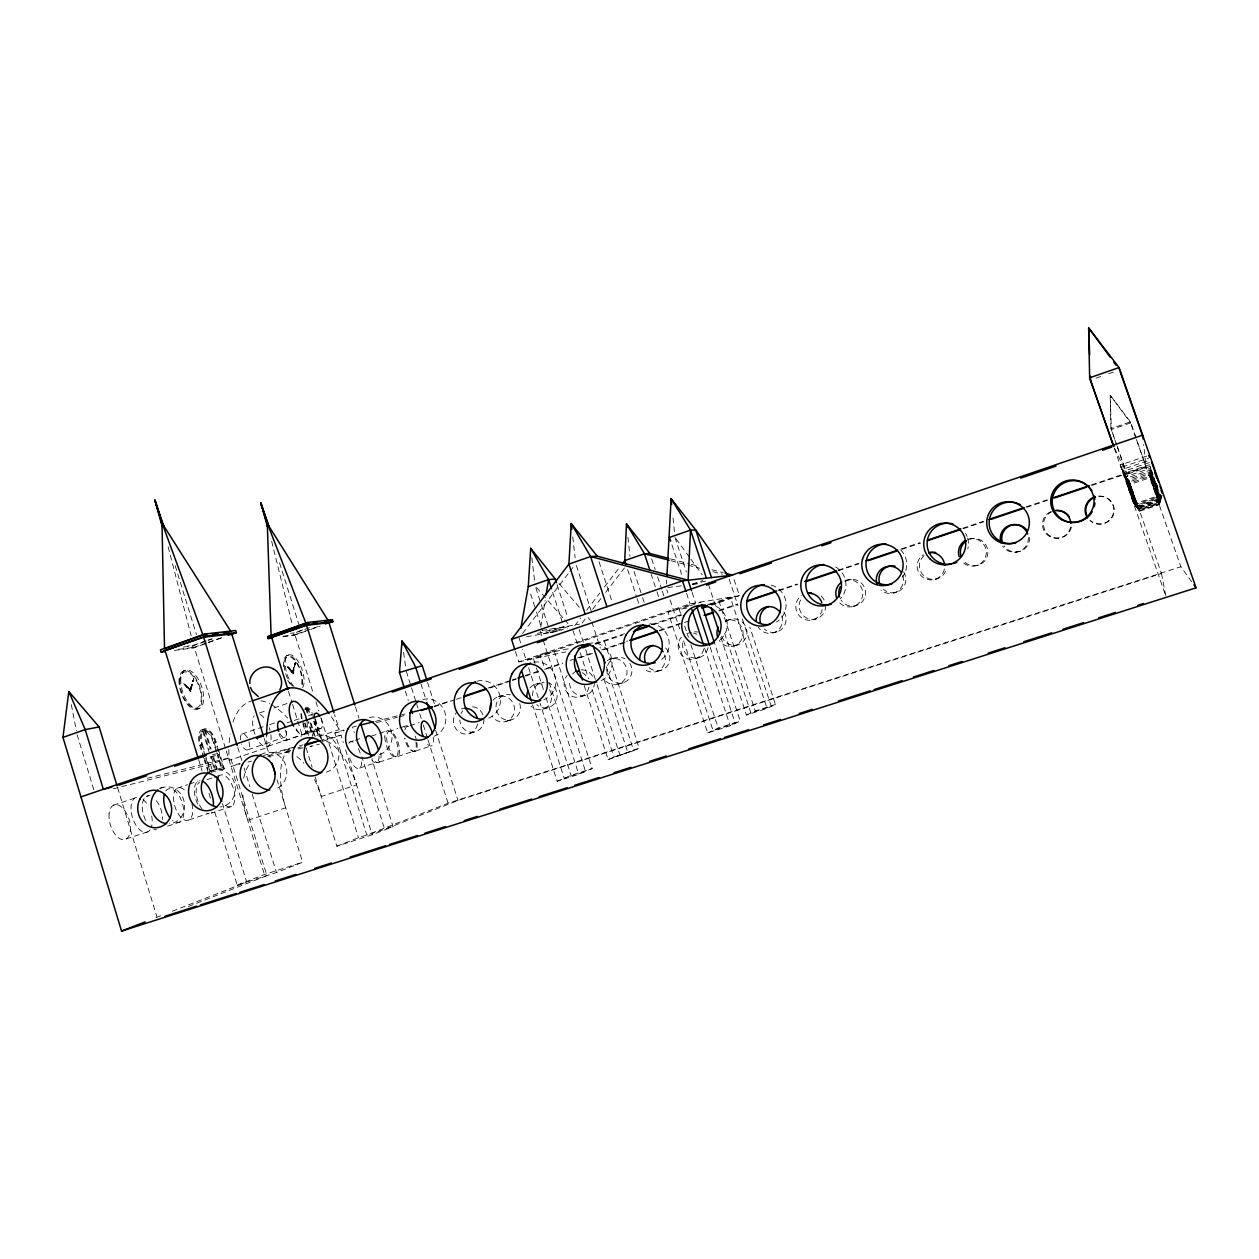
<?xml version="1.0" encoding="UTF-8"?>
<svg xmlns="http://www.w3.org/2000/svg" width="1259" height="1259" viewBox="0 0 1259 1259"><rect width="100%" height="100%" fill="white"/><g stroke="black" fill="none" stroke-linecap="round" stroke-linejoin="round"><path stroke-width="0.75" stroke-dasharray="5 3.75" d="M666.404 583.877L666.672 580.006M1130.551 486.651L1139.663 511.17L1159.492 504.607L1150.112 477.68L1130.299 484.322L1131.149 486.84M1139.285 510.698L1159.665 503.993L1155.494 491.687M1137.632 507.015L1138.97 510.288L1159.869 503.364L1149.986 474.973L1129.087 481.977L1132.518 491.372M1132.093 492.033L1126.994 477.932L1138.592 509.816L1160.074 502.687L1155.668 489.657M1137.758 508.18L1138.152 509.25L1160.294 501.979L1155.762 488.571L1149.829 471.936L1127.734 479.364L1128.033 480.261M1135.539 502.593L1137.727 508.715L1160.546 501.145L1149.766 470.284L1126.994 477.932M1132.297 494.063L1137.27 508.148L1160.782 500.421L1149.672 468.537L1126.223 476.421L1130.834 489.861M540.788 627.029L545.131 600.464M1131.668 493.009L1136.798 507.534L1161.034 499.571L1151.78 472.644M291.931 672.825L287.257 666.735C290.876 665.476 291.301 676.335 293.851 673.172C294.354 670.418 290.215 671.739 292.513 672.621M1130.975 491.876L1136.279 506.889L1161.317 498.658L1160.94 497.336M293.567 672.086L292.749 671.913L295.33 662.722L293.473 672.542L287.257 666.735L292.875 673.014L295.33 662.722L292.418 671.739L293.552 673.927M190.408 691.632C191.73 686.548 186.615 690.861 191.053 691.411C192.721 687.524 187.371 688.799 191.053 691.411M292.985 672.29L295.33 662.722L292.969 674.132M191.163 689.35L190.251 689.145L193.76 678.758L191.038 689.869L183.531 683.448L190.251 690.404L193.76 678.758L190.55 688.579M190.518 689.57L193.76 678.758L190.361 689.161M190.156 688.468L189.102 689.208L189.841 689.979M522.611 633.403L568.706 572.987M569.886 571.444L574.623 565.244M574.796 625.629L580.729 617.886M586.678 610.143L599.756 593.115M604.509 586.93L619.963 566.802M582.099 623.048L586.804 616.926M592.69 609.262L600.936 598.544M605.642 592.422L624.48 567.903M924.153 555.66L922.816 556.824A13.644 13.566 22.2 0 0 927.033 577.975A13.644 13.566 22.2 0 0 946.438 568.549M304.898 709.21L305.827 708.691L307.511 714.105M218.295 751.434L214.03 738.388A13.55 6.547 71.6 0 0 206.728 730.267L201.471 731.652A13.55 6.563 71.6 0 0 199.709 741.834L203.061 753.527M844.773 581.532L847.905 580.006A13.471 13.33 64.4 0 1 864.429 587.434A13.471 13.33 64.4 0 1 858.622 604.603A13.471 13.33 64.4 0 1 841.091 600.118M686.659 608.113L667.789 611.386L707.684 732.943L730.157 725.735L740.213 721.014L714.482 642.94M720.84 637.369L746.461 715.018L767.061 708.392L775.465 704.458L749.813 627.029M707.684 732.943L718.244 728.064L740.213 721.014M746.461 715.018L755.274 710.957L775.465 704.458M532.588 704.772L557.186 781.241L578.778 774.316L592.171 768.557L554.401 651.674L533.486 658.756L535.862 666.153M584.176 685.541L608.128 759.523L639.21 748.302L604.399 641.272L592.485 643.758M557.186 781.241L571.051 775.339L592.171 768.557M608.128 759.523L639.21 748.302M188.457 906.464L266.924 875.603L230.444 757.54L147.287 778.298M1117.425 447.118L1161.459 573.49L457.961 800.472L384.672 829.288L361.884 756.801M214.754 812.071L237.227 885.124L276.461 872.534L302.632 862.226L277.027 779.777M315.191 776.945L336.814 846.19L372.239 834.796L393.076 826.581L371.893 759.256M156.006 917.606L163.261 914.758M172.326 911.217L246.685 882.087L222.497 803.588M1191.706 581.784L1180.863 566.739L448.094 803.211L366.825 835.032L334.847 733.021L343.691 730.047M237.227 885.124L264.421 874.501L302.632 862.226M336.814 846.19L358.485 837.723L393.076 826.581M206.098 640.768L193.603 645.237L187.796 645.946M207.892 640.139L211.465 638.864M183.232 647.063L192.737 645.898L212.441 638.864M206.759 642.877L194.264 647.331L225.739 749.278M208.538 642.247L222.827 637.148M174.387 650.384L193.382 647.992L223.457 637.274M183.562 670.858L185.278 670.244M297.927 631.577L305.087 629.044M309.352 627.816L293.394 633.466L293.976 635.339L309.037 630.019M318.212 626.51L294.936 634.725L313.585 694.323M310.879 629.374L320.085 626.116M189.747 689.145L183.531 683.448L190.597 689.932M190.896 688.909L189.936 688.83M286.879 655.561L288.437 655.01M1096.022 378.156L1101.452 376.252M1108.691 373.718L1115.93 371.2M291.899 671.724L293.048 671.409M292.418 671.897L287.257 666.735L293.142 672.605M293.331 671.708L292.466 671.598M197.647 709.006L199.378 708.392M203.816 758.311L199.851 745.422A14.966 7.255 71.6 0 1 202.526 729.512L204.509 728.835M259.464 712.987L266.735 710.485M274.006 707.983L292.182 701.735M304.694 709.147L307.542 708.644A12.102 5.225 71.6 0 1 312.311 713.318M199.851 745.422L202.479 744.683L201.645 741.173A13.55 6.547 71.6 0 1 203.391 730.991L204.572 730.377L210.332 749.058M216.375 752.079L213.4 742.401L215.934 741.52L217.618 746.965M241.901 734.076L267.852 725.2M269.709 724.57L278.979 721.391M543.495 633.781L563.859 626.825L535.862 633.844M541.244 604.635L550.277 632.6L570.421 625.723M692.308 584.113L702.774 580.541M287.146 722.886L292.497 721.061M294.291 720.447L301.436 718.008M308.581 715.584L315.726 713.145M219.286 754.645L217.366 755.306L221.348 768.21L223.268 767.565L219.286 754.645L207.609 757.682M248.023 749.703L285.101 737.113M113.31 788.764L210.41 764.339L230.444 757.54M302.837 721.926L306.016 732.124L307.778 731.526L305.119 723.028M314.813 718.983L317.976 729.071L316.229 729.653L313.601 721.25M268.057 746.272L304.442 733.934M285.069 740.685L320.825 728.568M308.235 732.99L306.472 733.588L318.417 730.503L322.021 742.039M515.45 651.485L518.802 661.872L690.042 603.848L739.426 595.68L733.242 577.031M318.417 730.503L316.686 731.086L318.228 736.027M688.311 606.334L679.246 609.403L681.686 616.816M690.121 605.721L700.995 602.038M113.373 805.256L135.28 797.86M1124.224 476.406L1120.321 464.98L1147.248 455.868M709.856 604.1L730.283 597.191L767.061 708.392M240.044 763.363L231.042 766.416L240.06 764.071M263.493 755.447L293.268 747.374A55.317 24.503 72.8 0 0 285.73 807.806L247.693 820.333A55.034 25.448 73 0 1 242.798 792.336M318.92 736.484L339.253 729.622L334.579 714.719M218.185 748.775L224.338 768.73L222.418 769.375L216.265 749.42M594.956 643.695L625.408 633.419M651.391 624.637L681.088 614.612M710.768 604.588L734.894 596.436M595.633 644.246L622.292 635.244M653.893 624.558L681.796 615.147M711.54 605.107L739.426 595.68M146.312 796.443L149.868 795.247M1126.899 483.031L1121.486 467.231L1149.168 457.883M267.396 756.108L293.268 747.374M177.236 788.181L187.607 784.672M189.338 784.089L197.978 781.178M1161.947 496.66L1135.209 505.536L1127.796 484.589L1122.572 469.324L1149.294 460.306M290.514 750.411L283.322 752.835A53.366 23.937 72.9 0 1 289.806 753.024M297.706 747.988L301.31 746.776M207.027 779.699L212.566 777.826M214.423 777.196L219.963 775.339M1130.708 491.482L1123.579 471.275L1149.388 462.572M322.493 741.394L341 735.162L343.314 742.542M311.713 746.005L309.966 746.603L319.314 744.163M1160.373 494.378L1161.616 497.698L1135.775 506.275L1124.507 473.101L1149.498 464.697M434.213 706.173L450.958 700.539M488.177 688.012L510.509 680.489M512.366 679.86L516.096 678.617M525.396 675.485L538.427 671.094M545.871 668.592L562.616 662.958M570.059 660.44L575.646 658.567M577.503 657.938L592.391 652.933M601.692 649.801L627.753 641.02M659.386 630.366L679.86 623.488M718.936 610.332L737.554 604.052M778.487 590.282L797.104 584.019M838.038 570.233L858.512 563.34M901.318 548.924L919.92 542.66M962.726 528.261L983.2 521.368M1025.991 506.952L1048.322 499.43M1091.128 485.03L1146.005 466.554L1136.657 439.737M434.04 706.803L454.546 699.91M456.403 699.28L462.006 697.392M489.956 687.981L510.462 681.088M512.334 680.458L516.064 679.199M525.381 676.067L538.427 671.677M545.887 669.159L562.663 663.524M579.439 657.875L592.485 653.484M603.659 649.723L627.895 641.555M659.59 630.901L689.413 620.86M719.235 610.82L737.868 604.54M778.88 590.739L797.514 584.475M838.525 570.673L859.031 563.764M901.9 549.333L920.534 543.07M963.403 528.638L983.909 521.73M1026.777 507.298L1047.283 500.405M1092.025 485.344L1146.083 467.152L1143.676 444.553M1130.157 488.665L1125.389 474.816L1149.593 466.68L1150.71 469.67M349.876 742.007L353.37 740.827M355.117 740.245L362.12 737.9M1132.675 493.024L1128.426 480.702L1149.908 473.494L1160.074 502.687M371.389 736.137L386.781 730.975M388.512 731.668L397.813 728.552M399.67 727.922L405.256 726.05M1134.217 495.716L1129.701 483.188L1150.049 476.358L1159.665 503.993M410.119 725.64L419.216 722.603M126.183 838.966L148.121 831.664M1127.734 486.509L1133.903 503.915L1159.067 495.542M167.573 826.14L180.021 822.001M1128.631 488.004L1134.579 504.749L1162.277 495.542M189.196 819.829L208.239 813.503M231.656 806.358L211.292 813.109A16.603 8.184 72.5 0 0 212.944 811.457M359.602 768.084L377.102 762.277M379.148 762.151L396.255 756.486M397.75 756.502L414.494 750.946M415.47 751.119L431.868 745.69M469.481 733.541L475.713 731.668M506.165 721.391L512.083 719.613M543.211 709.116L548.814 707.448M580.635 696.715L585.923 695.157M618.452 684.188L623.41 682.74M656.631 671.535L661.274 670.197M695.22 658.756L699.516 657.528M734.202 645.836L738.152 644.718M773.593 632.789L777.181 631.798M813.393 619.617L816.619 618.736M853.602 606.287L856.466 605.532M159.421 788.307L163.182 787.316M466.349 707.684L461.644 708.927A12.92 12.149 78 0 1 464.76 708.345M224.338 768.73L208.349 773.042L204.383 760.153M223.268 767.565L210.552 770.854L206.507 757.761M210.017 771.2L213.621 770.272M498.249 696.668L504.229 695.11M247.866 762.041L251.611 761.066M268.45 756.706L290.892 750.883M298.336 748.948L305.843 746.996L312.138 767.172M299.264 745.847L303.057 744.872M319.298 740.717L341 735.162M894.252 592.816L896.738 592.186M535.217 684.282L540.898 682.834M550.277 632.6L567.29 628.304M334.847 733.021L344.321 730.645M376.488 722.556L397.309 717.315M399.197 716.843L406.767 714.939M356.344 726.097L352.551 727.057L354.298 732.628M375.371 721.36L398.19 715.663M400.094 715.175L407.696 713.286M610.3 659.134L615.321 657.906M692.45 584.255L705.559 581.107M212.393 754.771L216.878 753.7M306.016 732.124L317.976 729.071M935.327 579.219L937.42 578.715M686.91 633.466L691.27 632.459M729.827 619.554L725.813 620.435A13.377 13.046 74.4 0 1 741.992 627.911A13.377 13.046 74.4 0 1 736.31 644.923A13.377 13.046 74.4 0 1 719.157 640.39M976.827 565.464L978.542 565.086M518.802 661.872L565.81 651.894M568.202 648.81L540.174 654.633L544.99 669.599M1015.179 552.26L1016.517 552.009M1018.783 551.568L1020.089 551.332M526.577 636.739L561.341 630.665M709.085 604.226L719.424 602.432L755.274 710.957M848.409 579.848L851.32 579.345M541.984 630.523L579.36 624.212M178.747 649.282L195.759 647.142M283.322 636.188L296.133 634.583M282.929 636.739L293.976 635.339M681.449 585.844L666.153 587.748L667.868 592.973M692.497 584.475L700.272 583.499M290.467 633.324L294.338 632.852M1057.544 538.222L1058.489 538.112M971.476 538.616L973.238 538.522M472.597 706.85L474.171 706.991A12.81 12.039 77.9 0 1 483.267 715.647M670.591 558.886L689.381 563.827M691.27 564.315L698.792 566.282M711.949 569.745L723.233 572.703M671.047 560.727L699.548 568.202M712.846 571.696L722.336 574.198M189.196 688.956L183.531 683.448L189.196 690.2M536.507 587.465L563.434 618.405M564.724 619.884L569.855 625.77M559.075 583.468L580.509 608.726M588.079 617.634L590.613 620.608M676.099 538.883L689.712 557.595M690.845 559.169L702.192 574.765M1135.209 505.536L1129.465 489.373M1135.775 506.275L1130.252 490.664M1136.279 506.889L1124.507 473.101M1136.798 507.534L1125.467 474.958M1137.27 508.148L1126.223 476.421M1137.727 508.715L1137.428 507.786M1138.152 509.25L1134.611 499.571M1138.923 510.241L1137.884 507.314M1120.321 464.98L1133.903 503.915M1121.486 467.231L1134.579 504.749M1123.579 471.275L1129.118 486.934M1122.572 469.324L1128.316 485.533M1127.734 479.364L1132.817 491.954M1129.701 483.188L1133.32 492.867M1130.299 484.322L1130.692 485.423M1128.426 480.702L1130.204 485.077M1114.514 448.11L1126.742 473.667L1117.142 446.079M1161.317 498.658L1152.253 473.054M1161.034 499.571L1149.593 466.68M1160.782 500.421L1149.672 468.537M1160.53 501.224L1149.766 470.425M1160.294 501.979L1149.829 471.936M1159.869 503.364L1149.986 474.973M1159.492 504.607L1150.112 477.68M213.4 742.401L212.126 739.049A13.55 6.563 71.6 0 0 204.808 730.928L203.423 730.865L209.167 749.546M1149.892 465.688L1150.663 467.781M1151.749 470.835L1153.118 474.659M1139.285 510.163L1135.004 498.517M1156.297 482.937L1157.855 487.312M1130.787 486.194L1131.715 488.807M1128.93 482.653L1137.475 506.748M1136.027 437.959L1130.409 421.875L1110.186 395.216L1110.957 428.548L1116.78 445.261M1135.775 437.66L1130.409 421.875L1110.957 428.548L1116.497 444.238M1136.421 439.501L1180.863 566.739M1132.282 490.994L1138.781 508.589M1156.203 483.456L1159.067 491.765M1154.33 486.556L1149.908 473.494M1154.235 488.712L1150.049 476.469M1131.967 490.381L1133.729 494.866M1134.831 498.281L1137.16 505.001M1134.328 497.462L1135.602 501.113M1133.273 495.716L1138.655 509.376M1131.479 490.979L1127.97 480.796M1114.357 448.298L1165.913 596.325L1161.459 573.49M1136.484 502.498L1139.663 511.17M1136.279 503.71L1137.207 506.433M1151.812 471.763L1149.923 466.16M1139.017 509.848L1139.316 510.745M729.181 579.14L737.994 605.752M742.306 618.798L771.311 706.409L750.915 712.972L723.894 631.152M708.424 584.286L716.528 608.837M674.966 537.325L686.375 571.948M692.135 592.454L695.582 602.935L526.231 660.298L522.642 649.172M710.233 647.394L735.24 723.343L713.035 730.472L682.693 638.093M671.913 544.817L682.236 576.15M686.548 593.257L690.042 603.848M704.631 648.18L730.157 725.735M684.723 626.085L688.39 637.211M690.829 644.639L718.244 728.064M670.15 599.929L679.655 628.855M651.674 558.854L655.199 569.619M657.56 576.795L661.683 589.354M662.265 591.148L664.044 596.53M650.997 573.711L656.364 590.03M656.962 591.84L658.74 597.285M634.017 571.444L641.964 595.68M642.578 597.553L644.403 603.14M627.674 569.65L636.566 596.797M637.148 598.607L638.927 604.037M599.032 561.719L612.204 602.117M576.402 565.527L591.887 613.149M591.872 622.088L600.323 648.102M606.382 666.751L633.67 750.694L613.999 757.021L591.085 686.297M603.911 678.979L628.005 753.134M579.156 629.484L583.326 642.295M585.703 649.628L596.451 682.771M597.049 684.613L619.743 754.566M573.018 630.57L577.22 643.538M580.226 652.807L588.661 678.853M557.107 584.617L567.4 616.375M552.67 592.312L562.679 623.189M535.815 587.859L540.646 602.778M530.621 593.902L535.893 610.222M536.476 612.031L542.33 630.145M540.158 630.838L542.566 638.266M543.164 640.123L585.545 771.405L564.205 778.251L540.095 703.356M549.223 682.677L578.778 774.316M536.46 668.01L543.62 690.215M545.997 697.612L571.051 775.339M519.07 638.045L522.044 647.315M528.638 667.789L539.481 701.483M427.541 682.378L435.173 706.425M420.915 683.794L426.25 700.586M435.661 730.236L457.961 800.472M406.264 671.204L410.938 685.982M411.52 687.823L416.21 702.585M416.792 704.442L417.957 708.125M419.719 713.696L422.678 723.012M423.276 724.885L427.415 737.931M427.997 739.804L448.094 803.211M405.367 691.144L408.309 700.46M355.416 706.881L358.957 718.102M345.611 749.892L372.239 834.796M279.545 562.757L299.469 626.305M315.915 701.767L318.842 711.083M321.171 718.527L358.485 837.723M315.317 718.795L321.753 739.348M314.168 721.25L318.842 736.2M306.441 708.549L308.125 713.979M310.942 722.996L313.208 730.22L311.461 730.802L308.644 721.785M315.206 736.641L313.664 731.668L311.917 732.25L312.956 735.571M310.344 723.138L312.594 730.362L310.847 730.96L308.03 721.926M314.089 735.13L313.05 731.809L311.303 732.408L312.342 735.712M304.568 723.138L308.424 735.445M302.821 723.72L306.11 734.28M288.5 691.411L291.978 702.538M292.56 704.395L302.396 735.917M264.138 738.278L270.071 757.367M237.746 747.405L241.791 760.483M244.104 767.959L249.88 786.639M252.193 794.099L276.461 872.534M175.174 565.684L196.483 634.63M226.321 751.135L264.421 874.501M192.737 645.898L193.382 647.992M215.698 747.61L214.03 742.165A14.966 7.255 71.6 0 0 202.526 729.512M205.343 730.204L211.103 748.885M212.566 756.297L216.579 769.296M211.402 756.753L215.399 769.753M202.652 731.038L208.978 751.592M210.41 764.339L212.708 771.814M202.479 744.683L204.997 752.866M205.186 755.809L201.786 744.746A14.966 7.239 71.6 0 1 204.462 728.851A14.966 7.239 71.6 0 1 215.934 741.52M205.752 757.65L210.3 772.381M204.572 758.422L208.034 769.642M198.607 759.618L202.07 770.854M208.978 793.343L210.709 798.961M117.622 787.725L156.871 916.788M77.114 734.658L93.796 789.708M168.139 546.799L191.163 635.764M271.676 541.37L292.45 625.219M71.338 704.647L76.39 730.912M403.588 652.351L405.728 667.443M531.817 557.737L534.54 580.352M572.751 536.916L575.143 557.957M627.926 537.294L629.956 556.431M673.046 517.984L674.572 533.454M260.66 754.771A18.822 17.201 79.4 0 1 285.4 764.292A18.822 17.201 79.4 0 1 274.226 789.393M422.835 699.532A19.231 17.988 79 0 1 444.915 712.531A19.231 17.988 79 0 1 434.166 736.232M721.737 636.204A13.251 12.92 74.3 0 0 739.741 644.073A13.251 12.92 74.3 0 0 744.777 624.92L742.542 622.292A13.251 12.92 74.3 0 0 724.255 623.284M1099.076 496.376A14.227 13.88 -4.2 0 1 1113.475 514.648A14.227 13.88 -4.2 0 1 1090.593 520.659M477.523 724.067A12.92 12.149 78 0 1 460.212 732.644A12.92 12.149 78 0 1 456.419 712.5M483.881 718.936A12.81 12.039 77.9 0 1 472.629 732.234A12.81 12.039 77.9 0 1 459.787 719.991M460.999 713.538A12.81 12.039 77.9 0 1 462.745 710.816M1028.335 537.53A14.069 13.865 0.5 0 1 1002.589 546.091M1029.547 537.436A13.928 13.723 0.4 0 1 1004.053 545.918M492.961 700.272A12.983 12.26 77.7 0 1 511.107 700.272A12.983 12.26 77.7 0 1 509.926 719.314A12.983 12.26 77.7 0 1 492.001 715.962M519.715 703.513A12.873 12.165 77.7 0 1 510.052 720.085A12.873 12.165 77.7 0 1 495.983 706.803A12.873 12.165 77.7 0 1 510.524 694.826M533.737 662.203A19.515 18.539 78.5 0 1 555.14 676.476A19.515 18.539 78.5 0 1 543.825 699.768M707.983 647.755A13.188 12.795 75.3 0 1 692.906 657.859A13.188 12.795 75.3 0 1 682.834 642.232M694.559 631.845A13.188 12.795 75.3 0 1 697.895 632.112M967.919 539.324A13.912 13.786 6.7 0 1 984.601 545.777A13.912 13.786 6.7 0 1 981.091 563.166A13.912 13.786 6.7 0 1 963.198 562.71M969.713 539.198A13.786 13.66 6.4 0 1 986.757 546.674A13.786 13.66 6.4 0 1 980.761 564.126A13.786 13.66 6.4 0 1 962.679 559.688M588.063 643.664A19.656 18.822 78.2 0 1 611.386 657.623A19.656 18.822 78.2 0 1 598.34 681.623M781.87 615.856A13.456 13.188 72.9 0 1 758.39 627.344M588.929 687.052A13.125 12.511 77.1 0 1 571.082 695.865A13.125 12.511 77.1 0 1 567.179 675.422M582.146 672.605A13.125 12.511 77.1 0 1 587.056 677.169M594.358 682.189A12.999 12.417 77 0 1 581.139 695.708A12.999 12.417 77 0 1 569.745 680.002M572.577 674.053A12.999 12.417 77 0 1 575.017 671.865M581.107 669.835A12.999 12.417 77 0 1 593.713 678.853M209.545 772.05A18.696 16.949 79.5 0 1 234.457 783.098A18.696 16.949 79.5 0 1 220.01 806.956M903.647 571.916A13.55 13.471 50.2 0 1 883.503 589.448M703.765 648.904A13.314 12.905 75.4 0 1 685.368 657.938A13.314 12.905 75.4 0 1 681.355 637.196M693.583 633.104A13.314 12.905 75.4 0 1 696.794 634.268M547.256 682.535A12.936 12.291 77.4 0 1 555.927 701.09A12.936 12.291 77.4 0 1 536.743 704.647M532.588 695.708A12.936 12.291 77.4 0 1 544.045 682.252M965.543 533.249A20.695 20.569 5.4 0 1 967.117 536.491M967.683 538.191A20.695 20.569 5.4 0 1 967.825 548.861M944.423 568.942A13.786 13.707 23.4 0 1 923.272 577.566A13.786 13.707 23.4 0 1 923.272 554.763M707.464 604.289A19.955 19.42 76.9 0 1 719.109 640.563M844.962 580.509A13.597 13.456 65.1 0 1 861.644 588.016A13.597 13.456 65.1 0 1 855.774 605.343A13.597 13.456 65.1 0 1 838.085 600.826M900.547 549.758A20.427 20.349 57.8 0 1 902.105 577.362M629.83 663.257A13.062 12.543 76.6 0 1 622.387 683.023A13.062 12.543 76.6 0 1 606.885 668.671A13.062 12.543 76.6 0 1 624.92 658.725M316.701 735.413A18.964 17.453 79.3 0 1 338.372 749.121A18.964 17.453 79.3 0 1 326.27 772.097M835.661 567.006A20.27 20.034 72.5 0 1 840.241 598.875M1098.54 496.062A14.368 14.006 -4.2 0 1 1113.082 514.522A14.368 14.006 -4.2 0 1 1089.979 520.596M825.589 605.28A13.393 13.204 69.9 0 1 809.82 619.113A13.393 13.204 69.9 0 1 800.535 599.992M821.104 596.042A13.393 13.204 69.9 0 1 824.913 601.849M549.553 689.68A13.046 12.385 77.5 0 1 531.046 706.283M529.882 687.902A13.046 12.385 77.5 0 1 544.706 685.132M902.797 575.568A13.676 13.597 51.7 0 1 880.891 590.046M1070.606 527.033A14.211 13.943 -2.5 0 1 1047.283 534.807A14.211 13.943 -2.5 0 1 1052.083 511.123M1071.409 527.033A14.069 13.802 -2.5 0 1 1048.322 534.729A14.069 13.802 -2.5 0 1 1053.075 511.28M771.185 585.136A20.113 19.719 75.6 0 1 776.441 621.962M160.444 788.354A18.57 16.713 79.6 0 1 183.956 800.881A18.57 16.713 79.6 0 1 169.493 823.748M783.885 611.874A13.33 13.062 72.7 0 1 764.355 629.028M665.57 648.007A13.125 12.669 76.1 0 1 666.751 666.515A13.125 12.669 76.1 0 1 648.826 667.412M197.694 804.155A17.044 8.404 72.5 0 1 200.118 780.627M165.779 790.951A17.595 8.955 72.6 0 1 182.996 805.524A17.595 8.955 72.6 0 1 172.625 820.522M150.057 829.823A18.177 9.553 72.6 0 1 132.415 817.359A18.177 9.553 72.6 0 1 140.379 797.797M143.133 799.512A18.177 9.553 72.6 0 1 148.153 805.839M151.741 816.037A18.177 9.553 72.6 0 1 151.442 826.958M218.326 776.913A16.666 8.026 72.5 0 1 234.064 790.857A16.666 8.026 72.5 0 1 224.968 804.863M607.326 660.597A13.188 12.653 76.7 0 1 624.92 664.547A13.188 12.653 76.7 0 1 621.427 682.724A13.188 12.653 76.7 0 1 603.848 678.743M369.375 717.599A19.105 17.72 79.1 0 1 391.376 731.369A19.105 17.72 79.1 0 1 379.085 754.534M477.082 681.182A19.373 18.255 78.8 0 1 499.493 694.228A19.373 18.255 78.8 0 1 488.586 718.134M664.658 654.9A13.251 12.779 76.2 0 1 644.089 668.718M822.221 609.545A13.519 13.314 70.3 0 1 801.715 617.933A13.519 13.314 70.3 0 1 801.715 595.491M649.77 623.803A19.814 19.121 77.7 0 1 659.842 660.739M416.902 742.495A13.015 5.02 72.2 0 1 413.471 751.34A13.015 5.02 72.2 0 1 405.634 738.687M404.91 729.921A13.015 5.02 72.2 0 1 409.222 727.057M415.234 736.074A13.015 5.02 72.2 0 1 416.257 739.301M433.206 737.082A13.031 4.91 72.1 0 1 425.983 742.181M191.982 803.871A16.997 8.577 72.6 0 1 185.372 820.239A16.997 8.577 72.6 0 1 173.537 798.505A16.997 8.577 72.6 0 1 184.318 789.802M209.246 813.723A16.603 8.184 72.5 0 1 206.932 813.235M202.132 809.144A16.603 8.184 72.5 0 1 196.247 793.595A16.603 8.184 72.5 0 1 199.63 782.185M415.974 742.102A13.345 5.162 72.2 0 1 412.433 751.182A13.345 5.162 72.2 0 1 404.375 738.199M404.249 727.246A13.345 5.162 72.2 0 1 409.726 727.623M156.399 829.76A17.532 9.128 72.6 0 1 153.834 829.288M145.588 820.207A17.532 9.128 72.6 0 1 148.625 795.845M156.352 800.708A17.532 9.128 72.6 0 1 162.584 819.688M361.679 761.915A13.991 5.807 72.3 0 1 356.423 768.006A13.991 5.807 72.3 0 1 348.601 754.833M348.727 743.266A13.991 5.807 72.3 0 1 354.849 743.565M358.296 748.554A13.991 5.807 72.3 0 1 360.798 755.258M380.847 753.039A13.644 5.524 72.2 0 1 372.648 758.579M379.101 756.14A14.022 5.697 72.2 0 1 372.208 760.798M296.825 756.596A53.366 23.937 72.9 0 1 303.923 763.269M314.451 779.463A53.366 23.937 72.9 0 1 321.297 796.506L356.596 784.876A53.633 23.024 72.8 0 0 322.335 740.402M243.727 778.251A55.034 25.448 73 0 1 250.462 763.316M294.071 686.517A18.177 7.837 70.8 0 1 285.384 660.094A18.177 7.837 70.8 0 1 298.399 661.809A18.177 7.837 70.8 0 1 302.569 687.634M301.436 718.606A13.377 5.776 71.6 0 1 301.121 712.531M305.591 708.046A13.377 5.776 71.6 0 1 312.374 716.151M320.793 717.835A8.121 3.478 71.7 0 1 321.218 728.363A8.121 3.478 71.7 0 1 314.955 721.926M270.905 734.752A17.201 7.837 71.6 0 1 267.065 746.681A17.201 7.837 71.6 0 1 256.82 738.356M254.995 734.312A17.201 7.837 71.6 0 1 254.224 715.789M260.094 714.451A17.201 7.837 71.6 0 1 264.831 718.858M269.269 727.671A17.201 7.837 71.6 0 1 270.118 730.535M302.05 718.795A12.102 5.225 71.6 0 1 301.767 713.302M305.811 709.242A12.102 5.225 71.6 0 1 310.58 713.916M305.717 707.322A13.377 5.776 71.6 0 1 310.879 710.186M290.042 684.046A18.161 7.853 70.8 0 1 287.792 680.238M283.731 666.877A18.161 7.853 70.8 0 1 293.693 658.252A18.161 7.853 70.8 0 1 302.097 685.667M285.179 729.952A8.089 3.604 71.7 0 1 285.478 740.481A8.089 3.604 71.7 0 1 279.089 734.123M249.014 741.834A8.435 3.934 71.7 0 1 247.535 749.923A8.435 3.934 71.7 0 1 241.539 744.038M240.469 739.836A8.435 3.934 71.7 0 1 242.357 733.871A8.435 3.934 71.7 0 1 247.441 737.805M228.886 749.687A94.771 43.215 72.6 0 0 229.185 760.405L267.034 747.578A95.259 41.594 72.5 0 1 266.609 735.146M229.169 742.763A94.771 43.215 72.6 0 1 230.145 733.918M232.994 722.005A94.771 43.215 72.6 0 1 252.776 700.728M260.975 700.744A94.771 43.215 72.6 0 1 269.694 703.781M271.173 704.568A94.771 43.215 72.6 0 1 287.556 718.086M296.133 728.819A94.771 43.215 72.6 0 1 301.216 736.546M331.353 716.843A95.259 41.594 72.5 0 1 339.253 729.622M307.039 722.461A17.296 7.554 71.5 0 1 303.498 734.343A17.296 7.554 71.5 0 1 293.473 725.876M292.544 686.076A16.949 7.318 70.8 0 1 288.154 679.718M287.524 678.428A16.949 7.318 70.8 0 1 285.982 657.702A16.949 7.318 70.8 0 1 298.194 665.901A16.949 7.318 70.8 0 1 300.492 687.131M286.391 731.353A8.483 3.777 71.7 0 1 284.644 737.318A8.483 3.777 71.7 0 1 279.687 733.336M1130.629 422.914L1111.367 429.524L1110.186 395.216L1130.629 422.914M213.322 756.108L210.631 756.942L214.644 769.941L217.335 769.092L213.322 756.108M109.061 813.802A18.114 9.726 72.7 0 0 123.744 839.674A18.114 9.726 72.7 0 0 126.293 812.984A18.114 9.726 72.7 0 0 109.061 813.802M384.845 737.003A13.676 5.414 72.2 0 0 394.901 756.879A13.676 5.414 72.2 0 0 394.712 737.349A13.676 5.414 72.2 0 0 384.845 737.003M386.639 737.538A13.314 5.256 72.2 0 0 396.428 756.895A13.314 5.256 72.2 0 0 396.223 737.884A13.314 5.256 72.2 0 0 386.639 737.538M179.88 680.065A18.964 9.175 70.5 0 0 194.767 708.077A18.964 9.175 70.5 0 0 196.908 681.748A18.964 9.175 70.5 0 0 179.88 680.065M180.84 678.743A20.349 9.82 70.5 0 0 196.797 708.786A20.349 9.82 70.5 0 0 199.064 680.552A20.349 9.82 70.5 0 0 180.84 678.743M179.108 679.356A20.333 9.836 70.5 0 0 195.066 709.399A20.333 9.836 70.5 0 0 197.348 681.15A20.333 9.836 70.5 0 0 179.108 679.356"/><path stroke-width="1.5" d="M691.553 590.707L688.106 580.242L690.546 530.102L671.126 498.658L666.924 576.134M520.77 628.524L528.276 586.647L530.684 548.326L555.282 579.014L556.494 582.744M404.186 687.414L399.465 672.511L401.999 641.036L422.253 665.728L426.958 680.521M249.801 683.338C249.109 671.645 263.115 663.052 273.234 668.828M1119.55 369.926L1119.046 367.534L1089.649 377.826L1113.711 446.441L1089.649 377.826L1088.657 327.907L1119.046 367.534L1196.05 587.811L121.556 931.093L62.95 737.396L68.804 691.521L99.146 726.962L117.056 785.852M546.076 594.767L548.562 579.596L530.684 548.326M279.797 689.853C283.904 682.409 280.631 672.416 273.03 668.686M514.9 649.754L511.563 639.367L568.911 564.126L590.581 556.541L597.238 556.21L688.106 580.242M622.339 563.702L624.716 560.601L644.466 553.755L649.896 553.472L668.702 558.398M121.556 931.093L145.131 921.871M206.728 634.615L202.982 635.04L164.52 648.81L162.065 525.979L163.623 525.648L231.089 631.861M163.623 525.648L162.065 525.979L154.92 500.185L163.623 525.648L161.341 520.958L162.065 525.979M267.364 526.12L260.849 503.081L268.686 525.837L266.672 521.635L267.364 526.12L266.672 521.635L305.937 623.362L271.11 635.701L267.364 526.12L268.686 525.837L328.347 620.829L324.617 621.254M230.838 634.646L236.377 632.663L235.732 630.554L204.666 634.048L160.428 649.88L161.089 652.052L164.898 651.58M161.089 652.052L205.343 636.236L236.377 632.663M163.544 651.186L206.917 636.063M228.178 635.244L234.929 632.836M271.881 638.124L268.198 638.581L267.6 636.645L307.637 622.465L332.392 619.68L332.99 621.568L329.307 622.859M268.198 638.581L308.25 624.401L332.99 621.568M270.417 637.794L309.494 624.259M327.072 621.553L332.392 619.68M325.373 623.976L331.825 621.694M62.95 737.396L85.219 729.591L99.146 726.962M528.276 586.647L548.562 579.596L555.282 579.014M728.032 575.693L695.786 530.07L690.546 530.102L669.489 537.436L670.701 541.118M252.776 700.728L289.051 688.169M399.465 672.511L422.253 665.728M511.563 639.367L682.472 580.871L732.628 575.158L725.105 573.191M80.954 796.9L1142.684 435.142L1143.078 438.919M118.913 785.207L146.799 775.717M174.686 766.212L206.303 755.447M256.506 738.356L262.092 736.452M392.241 692.135L431.302 678.837M459.189 669.332L487.076 659.842M537.278 642.735L546.579 639.572M706.488 585.12L715.789 581.957M739.962 573.726L771.578 562.962M821.781 545.855L831.082 542.692M1020.734 478.105L1056.065 466.082M1102.554 450.25L1111.854 447.071M578.164 648.59L590.691 644.356M582.555 647.897L588.299 645.946M634.693 630.287L649.534 625.267M701.499 607.719L707.07 605.831M633.45 631.467L648.322 626.447M702.239 608.239L707.826 606.35M304.898 745.564L319.298 740.717M421.435 710.485L432.341 706.803M463.989 696.148L486.32 688.642M517.953 677.987L523.539 676.114M629.61 640.39L657.528 630.995M704.049 615.336L713.349 612.204M746.855 600.921L776.63 590.896M804.548 581.501L836.181 570.862M865.956 560.837L897.588 550.183M927.364 540.158L960.869 528.874M988.771 519.479L1024.134 507.582M1052.052 498.186L1089.271 485.659M463.863 696.762L486.242 689.24M631.625 640.312L655.86 632.144M706.189 615.21L713.633 612.708M747.185 601.409L775.151 591.998M806.83 581.328L836.653 571.303M868.348 560.633L896.298 551.222M927.993 540.552L959.673 529.897M991.368 519.227L1023.048 508.557M1054.743 497.887L1086.423 487.233M164.929 916.269L196.734 906.102M200.464 904.906L236.015 893.544M239.761 892.348L264.091 884.573M275.312 880.985L295.896 874.407M314.608 868.427L331.447 863.044M350.159 857.064L385.695 845.702M389.44 844.506L417.5 835.535M424.991 833.143L445.576 826.565M464.288 820.585L477.381 816.399M499.839 809.222L531.644 799.056M539.12 796.664L567.195 787.693M574.671 785.301L599.001 777.527M613.967 772.743L630.806 767.361M649.518 761.38L666.357 755.998M688.799 748.822L720.604 738.655M724.35 737.459L748.68 729.685M763.646 724.901L780.486 719.519M799.197 713.538L812.291 709.352M838.478 700.98L870.284 690.813M874.029 689.617L902.089 680.647M913.326 677.059L933.91 670.48M948.877 665.696L961.97 661.51M988.158 653.138L1004.997 647.755M1023.709 641.775L1051.784 632.805M1063.005 629.217L1083.59 622.638M1098.556 617.854L1115.395 612.472M1137.837 605.296L1143.455 603.502M304.946 744.384L320.132 740.497M111.909 787.127L103.332 789.267L85.219 729.591L68.804 691.521M360.153 725.153L373.467 721.832M409.6 712.814L431.9 707.243M581.453 646.04L589.039 644.466M701.609 605.532L705.355 604.887M267.6 636.645L271.283 636.188M212.346 633.985L217.98 633.34M223.598 632.71L229.217 632.065M313.412 622.513L317.142 622.088M625.912 564.221L624.716 560.601L626.51 523.901L644.466 553.755L669.159 560.224M585.167 614.172L568.911 564.126L571.224 523.539L590.581 556.541L682.472 580.871L685.966 591.478M258.237 696.542L252.209 691.065L250.478 687.367M597.238 556.21L571.224 523.539L571.869 529.268M649.896 553.472L626.51 523.901L626.919 527.726M1110.391 357.477L1088.657 327.907L1089.664 354.944M1113.822 362.151L1116.119 365.252M1193.878 584.806L1196.05 587.811M1149.498 456.387L1149.042 455.27L1149.546 457.017M1161.27 490.68L1162.167 493.135M162.946 525.648L154.92 500.185L162.757 525.979L161.341 520.958L202.982 635.04M1151.655 462.273L1158.516 481.819M1120.195 371.783L1142.181 434.685M1154.959 472.896L1156.738 477.979M267.899 526.12L260.849 503.081L268.686 525.837M1160.074 486.367L1160.924 488.87M1161.333 490.113L1162.23 492.804M711.492 577.566L695.786 530.07L671.126 498.658L671.708 504.45M690.546 530.102L706.409 578.149M711.067 607.798L719.613 633.686M702.223 605.768L714.482 642.94M696.809 606.649L709.62 645.537M691.868 609.403L703.403 644.482M644.466 553.755L649.817 570.075M590.581 556.541L606.932 606.728M602.746 655.561L605.17 663.021M593.083 645.615L602.715 675.265M574.592 655.955L582.382 680.002M548.562 579.596L551.489 588.677M521.793 671.204L531.392 701.043M420.333 681.922L415.596 666.987L401.999 641.036L402.518 644.813M426.848 702.459L435.079 728.394M411.268 709.777L412.448 713.507M354.833 705.009L328.945 622.717L306.551 625.314L333.997 712.846M360.719 723.72L370.713 755.51M307.637 622.465L308.25 624.401M260.849 503.081L268.419 527.238M271.724 637.636L287.918 689.554M263.556 736.405L231.75 633.969L203.659 637.227L237.164 745.548M271.802 762.954L275.296 774.222M204.666 634.048L205.343 636.236M154.92 500.185L163.072 526.545M165.181 650.982L198.041 757.745M1090.451 376.189L1090.593 380.061M891.828 584.034A20.427 20.349 57.8 0 1 866.208 567.195A20.427 20.349 57.8 0 1 886.037 543.951M1015.808 542.802A21.025 20.726 -3.6 0 1 989.291 520.423A21.025 20.726 -3.6 0 1 1020.404 504.702M1086.533 514.695A14.227 13.88 -4.2 0 1 1095.424 497.1M836.527 597.632A13.597 13.456 65.1 0 1 841.799 582.051M831.302 604.163A20.27 20.034 72.5 0 1 806.201 588.268A20.27 20.034 72.5 0 1 823.842 564.473M269.772 789.944A18.822 17.201 79.4 0 1 252.949 775.717A18.822 17.201 79.4 0 1 260.66 754.771M713.019 643.491A19.955 19.42 76.9 0 1 689.082 629.421A19.955 19.42 76.9 0 1 702.443 604.997M756.203 620.734A13.456 13.188 72.9 0 1 780.344 612.677M760.609 623.268A13.33 13.062 72.7 0 1 768.777 606.508M655.247 662.706A19.814 19.121 77.7 0 1 631.892 649.502A19.814 19.121 77.7 0 1 643.239 624.999M575.772 671.157A13.125 12.511 77.1 0 1 579.046 671.44M464.76 708.345A12.92 12.149 78 0 1 477.114 717.378M540.709 700.618A19.515 18.539 78.5 0 1 519.385 686.328A19.515 18.539 78.5 0 1 530.621 663.068M956.714 562.317A20.695 20.569 5.4 0 1 953.331 563.576M951.584 563.985A20.695 20.569 5.4 0 1 927.096 543.101A20.695 20.569 5.4 0 1 952.811 523.823M596.735 681.985A19.656 18.822 78.2 0 1 574.891 666.814A19.656 18.822 78.2 0 1 588.063 643.664M428.013 737.302A19.231 17.988 79 0 1 410.45 722.871A19.231 17.988 79 0 1 418.523 701.405M879.648 583.609A13.55 13.471 50.2 0 1 895.055 566.125M876.988 584.16A13.676 13.597 51.7 0 1 901.224 572.357M808.247 593.304A13.519 13.314 70.3 0 1 821.765 602.557M1002.463 542.708A13.928 13.723 0.4 0 1 1027.234 530.7M770.036 624.354A20.113 19.719 75.6 0 1 746.855 607.279A20.113 19.719 75.6 0 1 764.355 584.585M1056.679 510.572A14.069 13.802 -2.5 0 1 1069.316 516.662M961.089 556.478A13.786 13.66 6.4 0 1 966.487 540.772M928.686 552.953A13.644 13.566 22.2 0 1 935.72 552.512M839.548 596.971A13.471 13.33 64.4 0 1 840.225 586.725M1094.874 503.049A21.372 20.899 -6.1 0 1 1094.276 506.653M1092.182 511.736A21.372 20.899 -6.1 0 1 1060.047 517.811A21.372 20.899 -6.1 0 1 1059.637 485.801A21.372 20.899 -6.1 0 1 1091.915 490.79M1094.134 495.81A21.372 20.899 -6.1 0 1 1094.826 499.398M808.136 593.319A13.393 13.204 69.9 0 1 811.52 592.674M217.052 806.877A18.696 16.949 79.5 0 1 201.755 792.021A18.696 16.949 79.5 0 1 209.545 772.05M202.494 781.194A17.044 8.404 72.5 0 1 213.385 805.162M170.059 817.862A17.595 8.955 72.6 0 1 164.473 793.674M221.867 801.291A16.666 8.026 72.5 0 1 218.326 776.913M645.19 661.715A13.125 12.669 76.1 0 1 653.106 645.253M639.761 659.59A13.251 12.779 76.2 0 1 663.178 651.769M321.753 772.648A18.964 17.453 79.3 0 1 304.678 758.359A18.964 17.453 79.3 0 1 312.515 737.239M489.956 709.572A12.983 12.26 77.7 0 1 491.183 703.026M526.844 697.266A13.046 12.385 77.5 0 1 528.088 690.687M717.646 637.243A13.377 13.046 74.4 0 1 718.307 627.061M930.023 552.512A13.786 13.707 23.4 0 1 944.675 565.37M959.216 556.761A13.912 13.786 6.7 0 1 964.662 540.914M1000.984 542.849A14.069 13.865 0.5 0 1 1009.797 525.286A14.069 13.865 0.5 0 1 1027.627 533.973M1055.734 510.399A14.211 13.943 -2.5 0 1 1070.842 523.398M1087.524 517.842A14.368 14.006 -4.2 0 1 1094.858 496.786M482.339 719.235A19.373 18.255 78.8 0 1 464.146 703.089A19.373 18.255 78.8 0 1 475.587 681.686M374.49 755.101A19.105 17.72 79.1 0 1 357.178 740.748A19.105 17.72 79.1 0 1 365.126 719.456M166.581 823.669A18.57 16.713 79.6 0 1 151.678 809.679A18.57 16.713 79.6 0 1 157.957 789.912M423.134 736.468A13.031 4.91 72.1 0 1 423.402 721.124A13.031 4.91 72.1 0 1 432.545 733.871M365.551 739.474A14.022 5.697 72.2 0 1 371.342 736.893A14.022 5.697 72.2 0 1 378.188 749.467M314.12 717.913A8.121 3.478 71.7 0 1 319.849 716.088M293.473 725.876A17.296 7.554 71.5 0 1 292.717 701.499A17.296 7.554 71.5 0 1 306.834 721.061M266.609 735.146A95.259 41.594 72.5 0 1 328.992 713.538M278.774 731.369A8.483 3.777 71.7 0 1 278.963 721.407A8.483 3.777 71.7 0 1 285.289 727.151M512.208 673.549A19.798 18.775 78.6 0 0 528.843 703.325A19.798 18.775 78.6 0 0 544.801 673.833A19.798 18.775 78.6 0 0 512.208 673.549M568.675 654.491A19.939 19.074 78.3 0 0 585.545 684.455A19.939 19.074 78.3 0 0 601.755 654.711A19.939 19.074 78.3 0 0 568.675 654.491M242.357 764.622A19.09 17.406 79.4 0 0 257.827 793.5A19.09 17.406 79.4 0 0 272.605 765.299A19.09 17.406 79.4 0 0 242.357 764.622M684.219 615.494A20.254 19.672 77.1 0 0 701.609 645.836A20.254 19.672 77.1 0 0 718.338 615.541A20.254 19.672 77.1 0 0 684.219 615.494M190.739 782.044A18.948 17.154 79.6 0 0 205.988 810.749A18.948 17.154 79.6 0 0 220.561 782.783A18.948 17.154 79.6 0 0 190.739 782.044M347.893 729.008A19.357 17.941 79.2 0 0 363.804 758.233A19.357 17.941 79.2 0 0 379.053 729.528A19.357 17.941 79.2 0 0 347.893 729.008M625.991 635.134A20.097 19.373 77.8 0 0 643.129 665.303A20.097 19.373 77.8 0 0 659.606 635.276A20.097 19.373 77.8 0 0 625.991 635.134M862.431 559.673A20.726 20.632 60.4 0 0 887.988 584.868A20.726 20.632 60.4 0 0 896.896 550.167A20.726 20.632 60.4 0 0 862.431 559.673M930.071 558.917A20.994 20.868 6 0 0 965.071 549.192A20.994 20.868 6 0 0 939.057 523.901A20.994 20.868 6 0 0 930.071 558.917M294.732 746.949A19.215 17.673 79.3 0 0 310.422 776A19.215 17.673 79.3 0 0 325.436 747.547A19.215 17.673 79.3 0 0 294.732 746.949M401.841 710.8A19.499 18.208 79 0 0 417.988 740.198A19.499 18.208 79 0 0 433.474 711.241A19.499 18.208 79 0 0 401.841 710.8M801.432 580.226A20.569 20.317 73.1 0 0 826.612 605.28A20.569 20.317 73.1 0 0 835.346 570.878A20.569 20.317 73.1 0 0 801.432 580.226M1061.778 519.747A21.686 21.214 -6.2 0 0 1094.055 500.83A21.686 21.214 -6.2 0 0 1061.306 483A21.686 21.214 -6.2 0 0 1061.778 519.747M456.608 692.308A19.64 18.492 78.8 0 0 473.006 721.911A19.64 18.492 78.8 0 0 488.712 692.686A19.64 18.492 78.8 0 0 456.608 692.308M743.345 595.538A20.396 19.987 75.9 0 0 761.003 626.085A20.396 19.987 75.9 0 0 778.015 595.491A20.396 19.987 75.9 0 0 743.345 595.538M139.875 799.213A18.806 16.902 79.6 0 0 154.904 827.745A18.806 16.902 79.6 0 0 169.257 800.016A18.806 16.902 79.6 0 0 139.875 799.213M997.616 541.15A21.324 21.041 -3.7 0 0 1029.374 522.469A21.324 21.041 -3.7 0 0 997.144 504.702A21.324 21.041 -3.7 0 0 997.616 541.15"/></g></svg>
